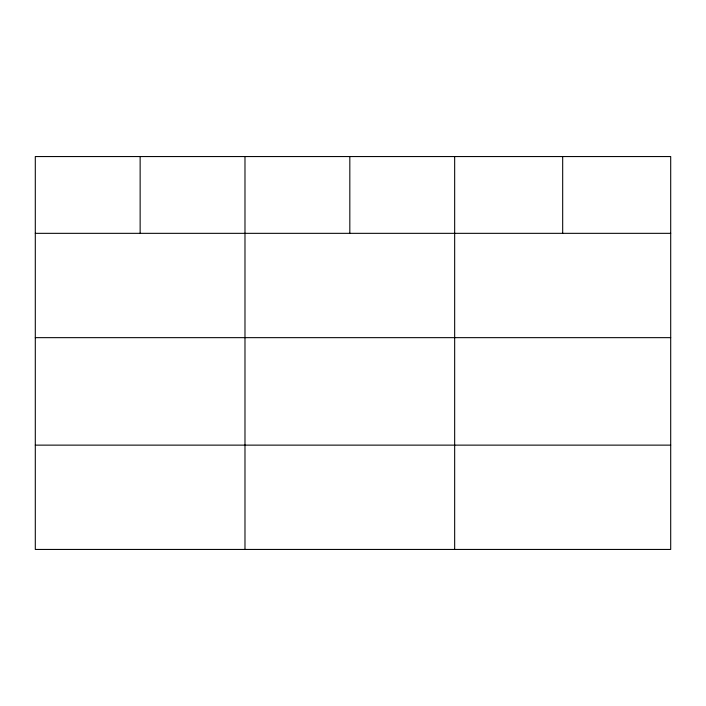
<?xml version="1.0" encoding="UTF-8"?>
<svg xmlns="http://www.w3.org/2000/svg" width="706" height="706" viewBox="0 0 706 706"><rect width="100%" height="100%" fill="white"/><g stroke="black" fill="none" stroke-linecap="round" stroke-linejoin="round"><path stroke-width="1.06" d="M670.7 337.653L670.7 156.555L35.3 156.555L35.3 549.444L670.7 549.444L670.7 337.653L35.3 337.653M35.3 233.333L670.7 233.333M35.3 445.133L670.7 445.133M562.682 156.555L562.682 233.333M454.664 156.555L454.664 549.444M349.823 156.555L349.823 233.333M244.982 156.555L244.982 549.444M140.141 156.555L140.141 233.333"/></g></svg>
